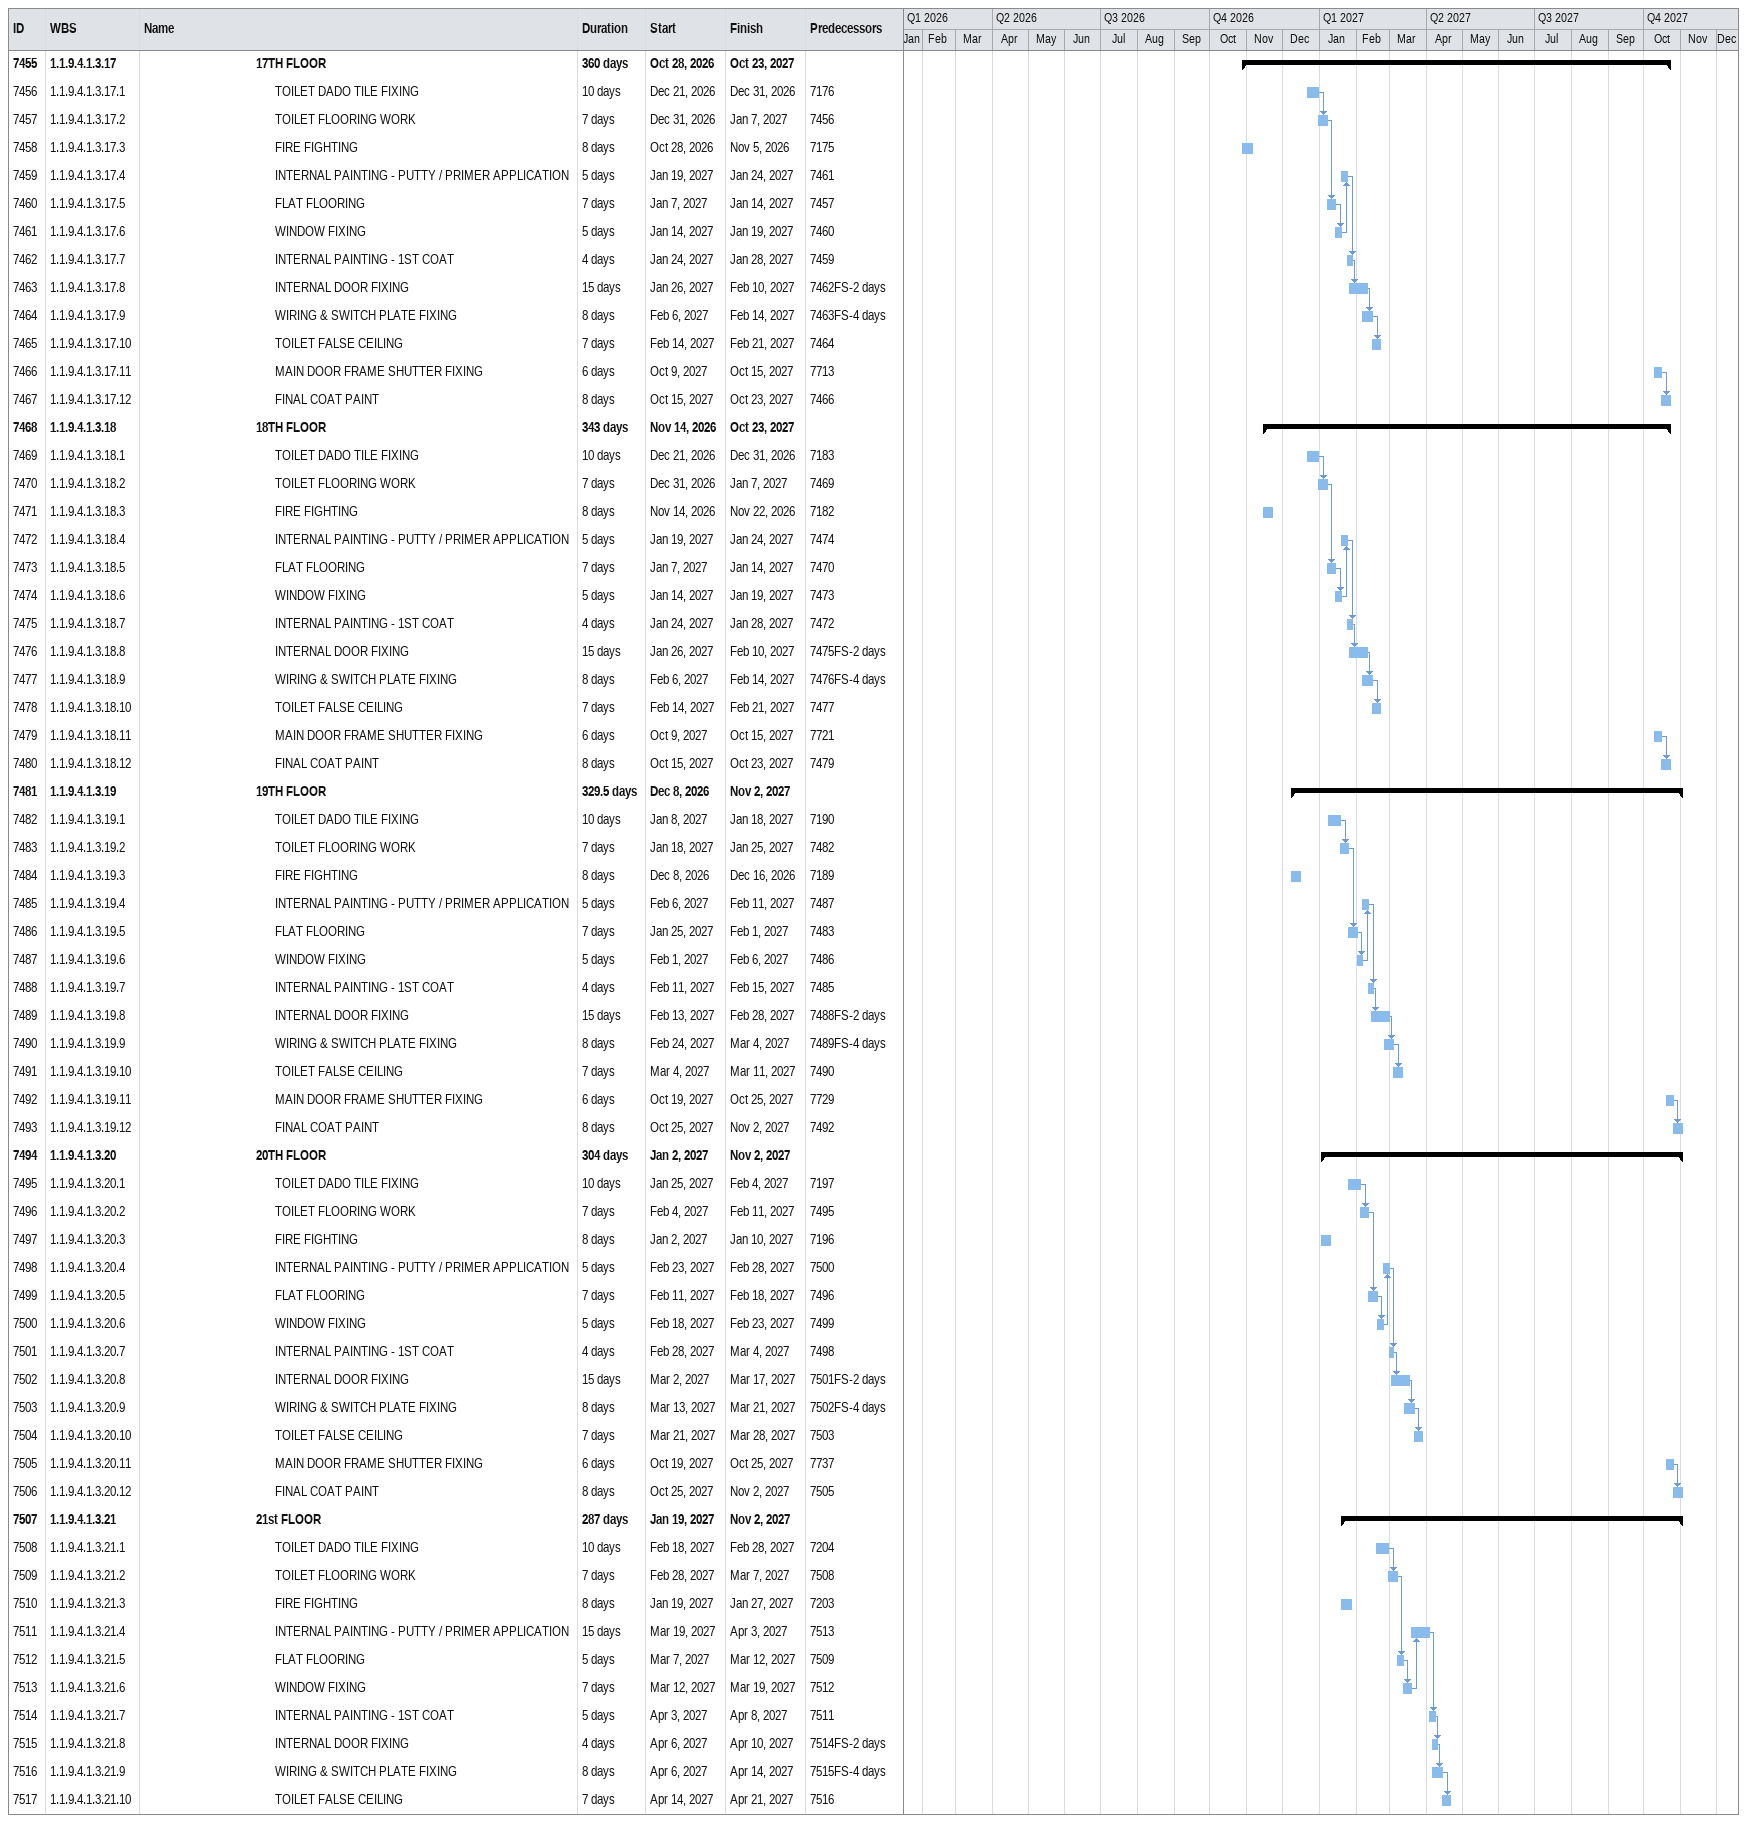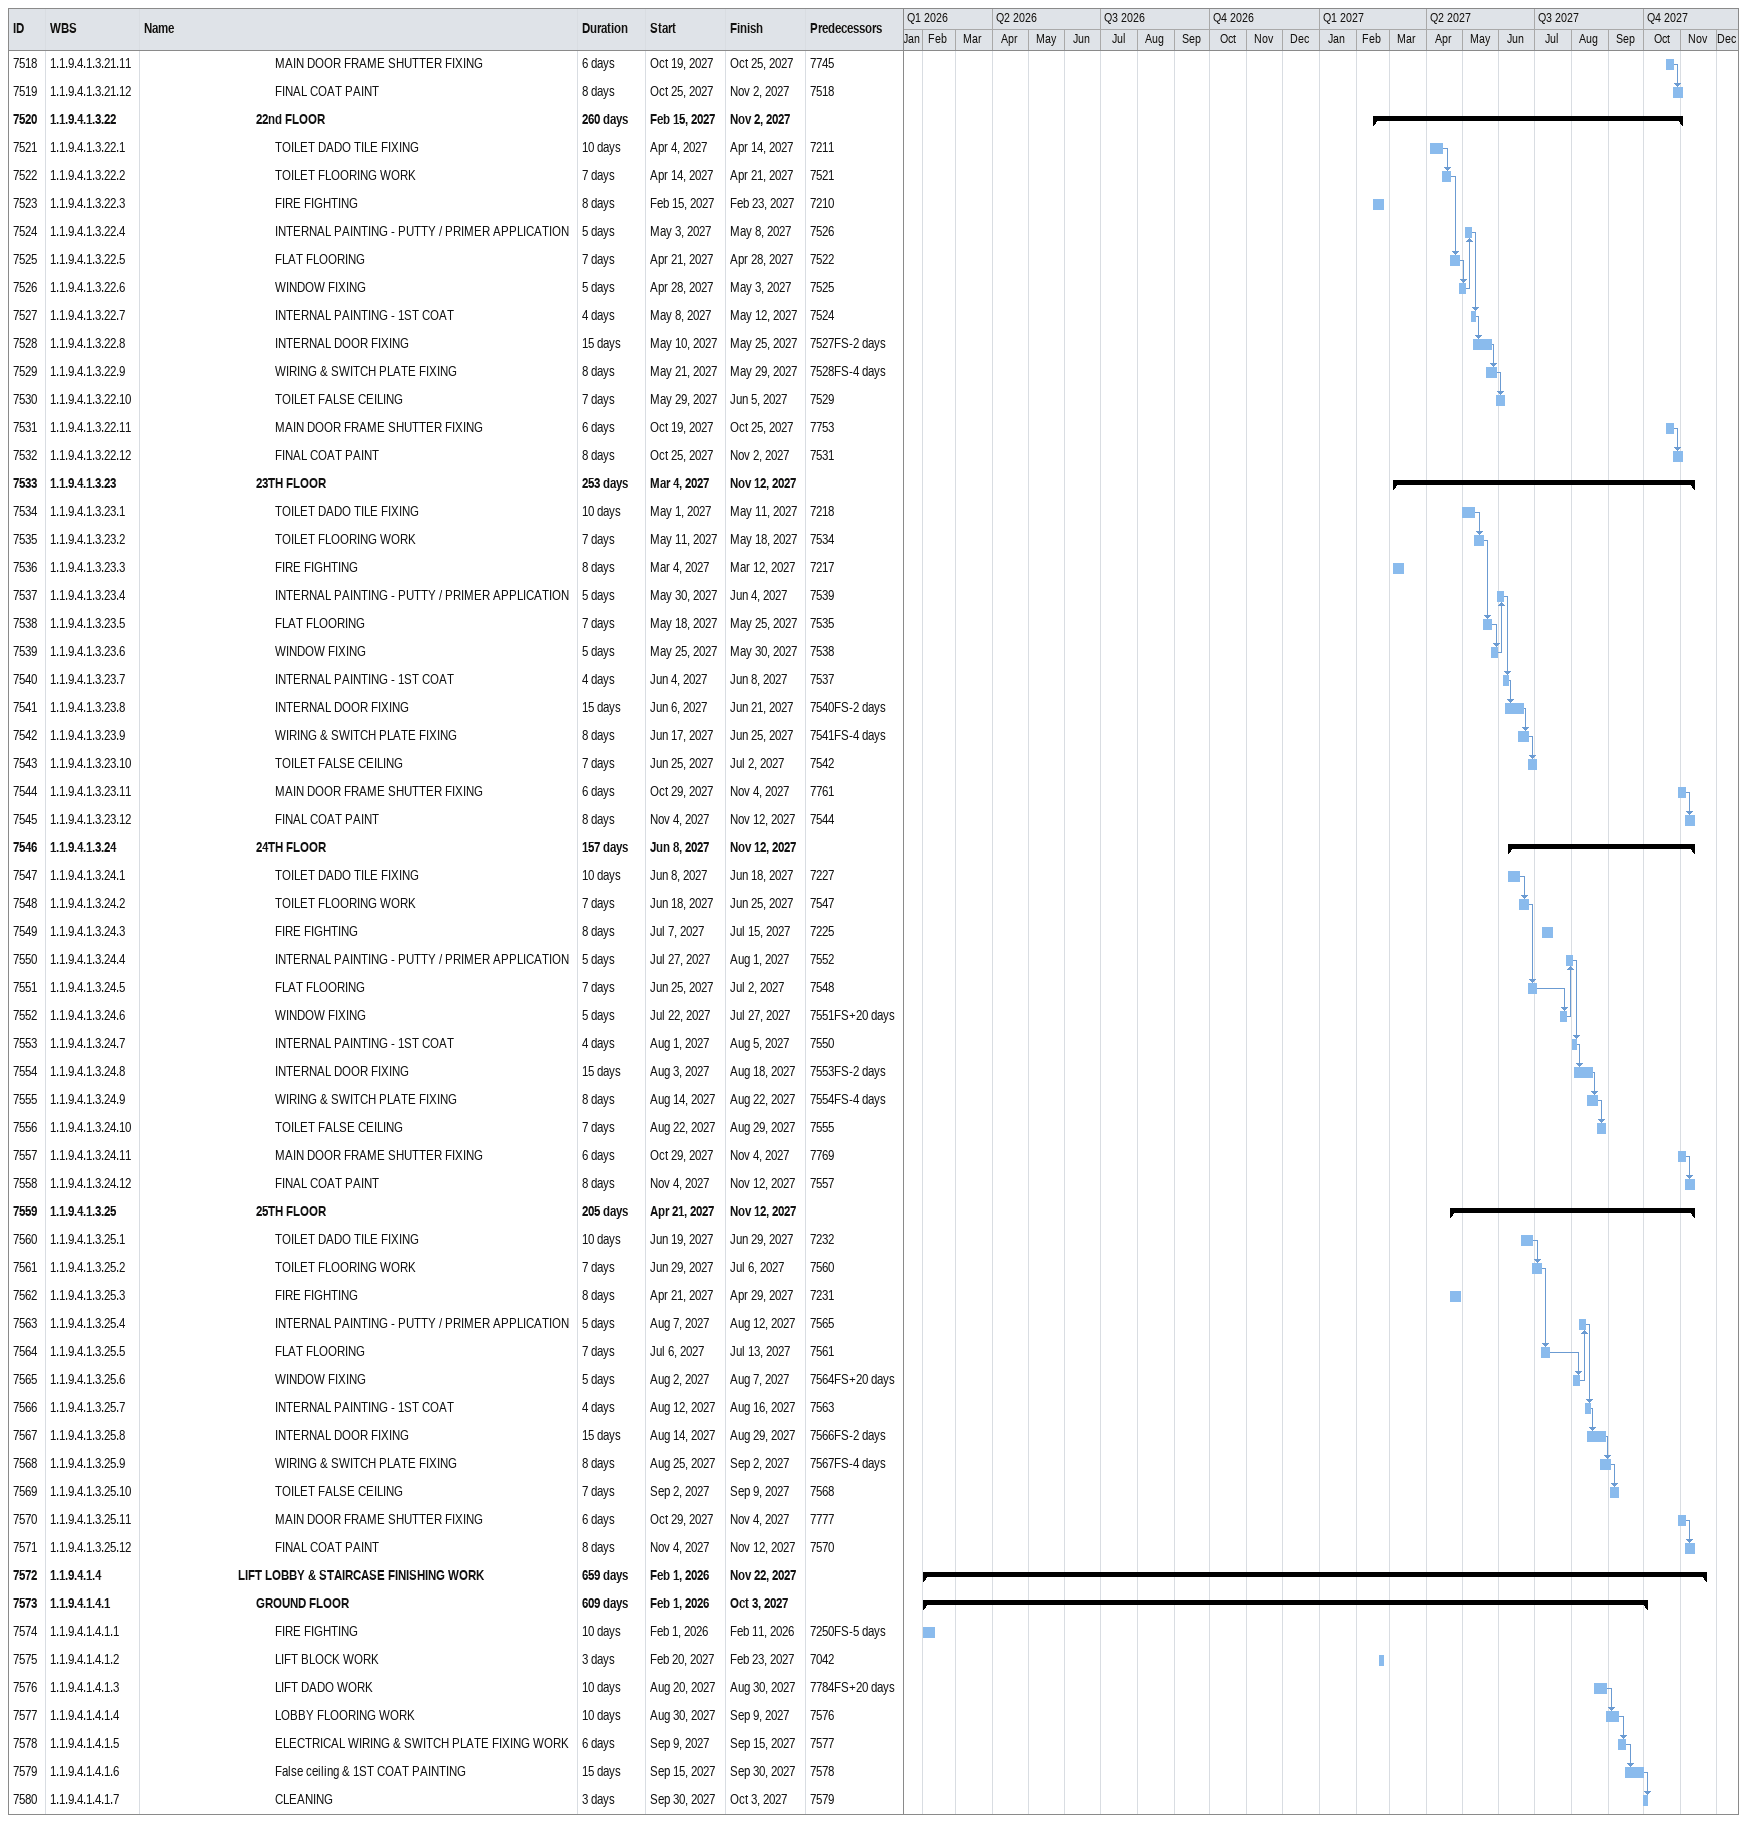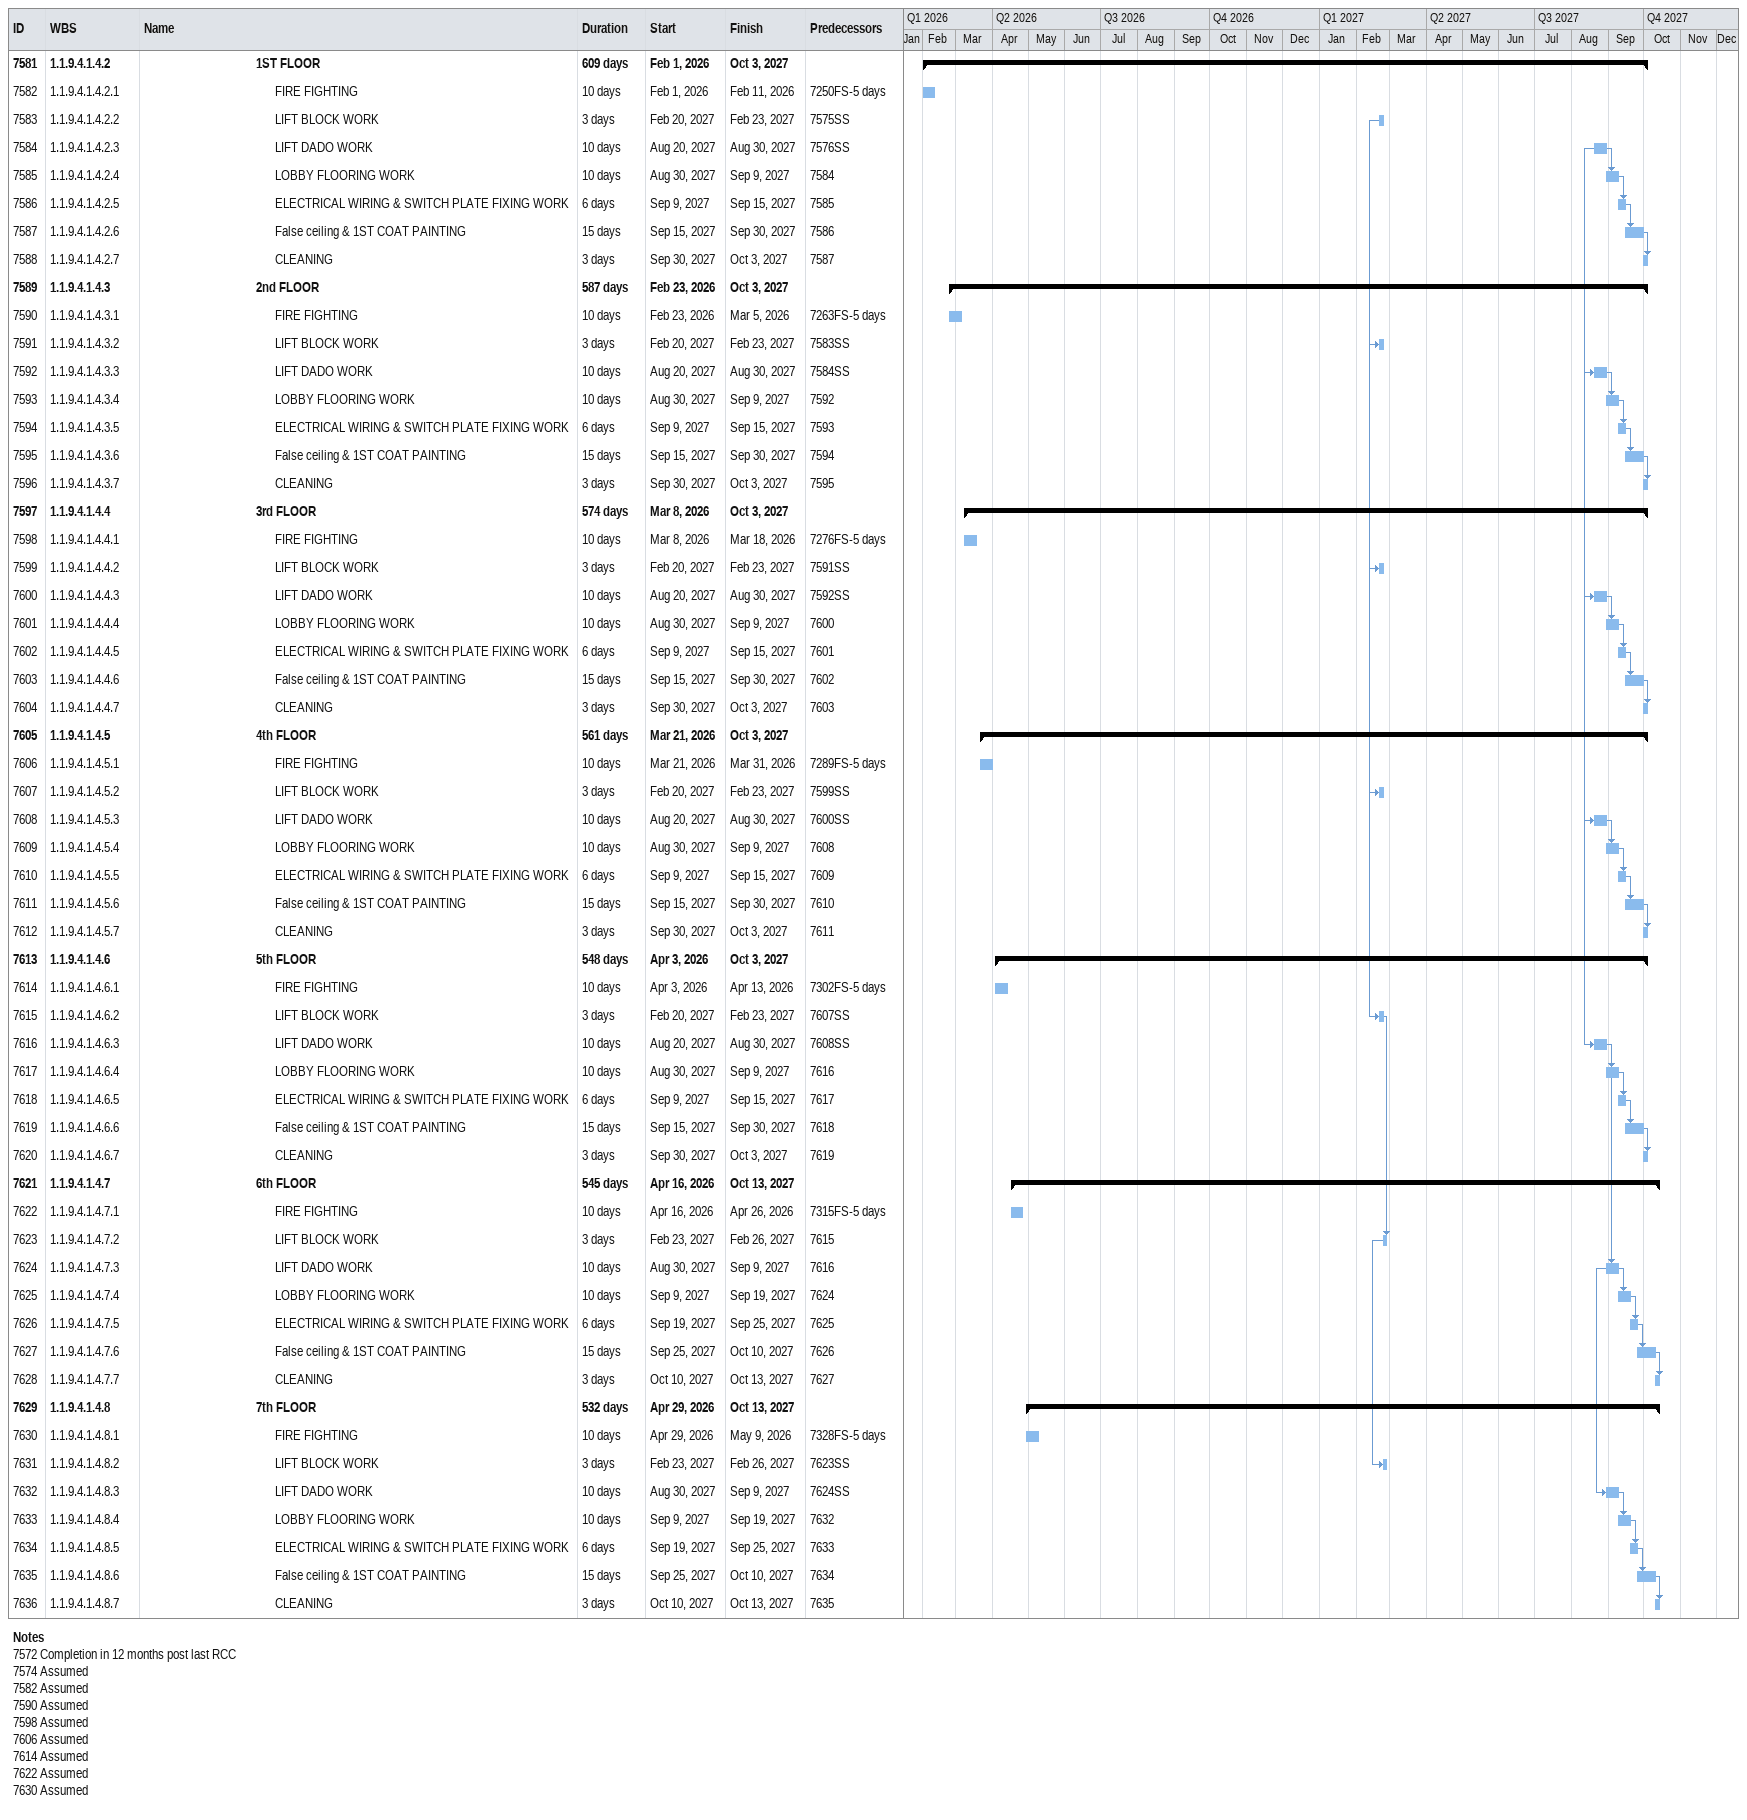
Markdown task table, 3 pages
| ID | WBS | Task | Duration | Start | Finish | Predecessors |
|---|---|---|---|---|---|---|
| 7455 | 1.1.9.4.1.3.17 | **17TH FLOOR** | 360d | 2026-10-28 | 2027-10-23 |  |
| 7456 | 1.1.9.4.1.3.17.1 | TOILET DADO TILE FIXING | 10d | 2026-12-21 | 2026-12-31 | 7176 |
| 7457 | 1.1.9.4.1.3.17.2 | TOILET FLOORING WORK | 7d | 2026-12-31 | 2027-01-07 | 7456 |
| 7458 | 1.1.9.4.1.3.17.3 | FIRE FIGHTING | 8d | 2026-10-28 | 2026-11-05 | 7175 |
| 7459 | 1.1.9.4.1.3.17.4 | INTERNAL PAINTING - PUTTY / PRIMER APPLICATION | 5d | 2027-01-19 | 2027-01-24 | 7461 |
| 7460 | 1.1.9.4.1.3.17.5 | FLAT FLOORING | 7d | 2027-01-07 | 2027-01-14 | 7457 |
| 7461 | 1.1.9.4.1.3.17.6 | WINDOW FIXING | 5d | 2027-01-14 | 2027-01-19 | 7460 |
| 7462 | 1.1.9.4.1.3.17.7 | INTERNAL PAINTING - 1ST COAT | 4d | 2027-01-24 | 2027-01-28 | 7459 |
| 7463 | 1.1.9.4.1.3.17.8 | INTERNAL DOOR FIXING | 15d | 2027-01-26 | 2027-02-10 | 7462FS-2d |
| 7464 | 1.1.9.4.1.3.17.9 | WIRING & SWITCH PLATE FIXING | 8d | 2027-02-06 | 2027-02-14 | 7463FS-4d |
| 7465 | 1.1.9.4.1.3.17.10 | TOILET FALSE CEILING | 7d | 2027-02-14 | 2027-02-21 | 7464 |
| 7466 | 1.1.9.4.1.3.17.11 | MAIN DOOR FRAME SHUTTER FIXING | 6d | 2027-10-09 | 2027-10-15 | 7713 |
| 7467 | 1.1.9.4.1.3.17.12 | FINAL COAT PAINT | 8d | 2027-10-15 | 2027-10-23 | 7466 |
| 7468 | 1.1.9.4.1.3.18 | **18TH FLOOR** | 343d | 2026-11-14 | 2027-10-23 |  |
| 7469 | 1.1.9.4.1.3.18.1 | TOILET DADO TILE FIXING | 10d | 2026-12-21 | 2026-12-31 | 7183 |
| 7470 | 1.1.9.4.1.3.18.2 | TOILET FLOORING WORK | 7d | 2026-12-31 | 2027-01-07 | 7469 |
| 7471 | 1.1.9.4.1.3.18.3 | FIRE FIGHTING | 8d | 2026-11-14 | 2026-11-22 | 7182 |
| 7472 | 1.1.9.4.1.3.18.4 | INTERNAL PAINTING - PUTTY / PRIMER APPLICATION | 5d | 2027-01-19 | 2027-01-24 | 7474 |
| 7473 | 1.1.9.4.1.3.18.5 | FLAT FLOORING | 7d | 2027-01-07 | 2027-01-14 | 7470 |
| 7474 | 1.1.9.4.1.3.18.6 | WINDOW FIXING | 5d | 2027-01-14 | 2027-01-19 | 7473 |
| 7475 | 1.1.9.4.1.3.18.7 | INTERNAL PAINTING - 1ST COAT | 4d | 2027-01-24 | 2027-01-28 | 7472 |
| 7476 | 1.1.9.4.1.3.18.8 | INTERNAL DOOR FIXING | 15d | 2027-01-26 | 2027-02-10 | 7475FS-2d |
| 7477 | 1.1.9.4.1.3.18.9 | WIRING & SWITCH PLATE FIXING | 8d | 2027-02-06 | 2027-02-14 | 7476FS-4d |
| 7478 | 1.1.9.4.1.3.18.10 | TOILET FALSE CEILING | 7d | 2027-02-14 | 2027-02-21 | 7477 |
| 7479 | 1.1.9.4.1.3.18.11 | MAIN DOOR FRAME SHUTTER FIXING | 6d | 2027-10-09 | 2027-10-15 | 7721 |
| 7480 | 1.1.9.4.1.3.18.12 | FINAL COAT PAINT | 8d | 2027-10-15 | 2027-10-23 | 7479 |
| 7481 | 1.1.9.4.1.3.19 | **19TH FLOOR** | 329.5d | 2026-12-08 | 2027-11-02 |  |
| 7482 | 1.1.9.4.1.3.19.1 | TOILET DADO TILE FIXING | 10d | 2027-01-08 | 2027-01-18 | 7190 |
| 7483 | 1.1.9.4.1.3.19.2 | TOILET FLOORING WORK | 7d | 2027-01-18 | 2027-01-25 | 7482 |
| 7484 | 1.1.9.4.1.3.19.3 | FIRE FIGHTING | 8d | 2026-12-08 | 2026-12-16 | 7189 |
| 7485 | 1.1.9.4.1.3.19.4 | INTERNAL PAINTING - PUTTY / PRIMER APPLICATION | 5d | 2027-02-06 | 2027-02-11 | 7487 |
| 7486 | 1.1.9.4.1.3.19.5 | FLAT FLOORING | 7d | 2027-01-25 | 2027-02-01 | 7483 |
| 7487 | 1.1.9.4.1.3.19.6 | WINDOW FIXING | 5d | 2027-02-01 | 2027-02-06 | 7486 |
| 7488 | 1.1.9.4.1.3.19.7 | INTERNAL PAINTING - 1ST COAT | 4d | 2027-02-11 | 2027-02-15 | 7485 |
| 7489 | 1.1.9.4.1.3.19.8 | INTERNAL DOOR FIXING | 15d | 2027-02-13 | 2027-02-28 | 7488FS-2d |
| 7490 | 1.1.9.4.1.3.19.9 | WIRING & SWITCH PLATE FIXING | 8d | 2027-02-24 | 2027-03-04 | 7489FS-4d |
| 7491 | 1.1.9.4.1.3.19.10 | TOILET FALSE CEILING | 7d | 2027-03-04 | 2027-03-11 | 7490 |
| 7492 | 1.1.9.4.1.3.19.11 | MAIN DOOR FRAME SHUTTER FIXING | 6d | 2027-10-19 | 2027-10-25 | 7729 |
| 7493 | 1.1.9.4.1.3.19.12 | FINAL COAT PAINT | 8d | 2027-10-25 | 2027-11-02 | 7492 |
| 7494 | 1.1.9.4.1.3.20 | **20TH FLOOR** | 304d | 2027-01-02 | 2027-11-02 |  |
| 7495 | 1.1.9.4.1.3.20.1 | TOILET DADO TILE FIXING | 10d | 2027-01-25 | 2027-02-04 | 7197 |
| 7496 | 1.1.9.4.1.3.20.2 | TOILET FLOORING WORK | 7d | 2027-02-04 | 2027-02-11 | 7495 |
| 7497 | 1.1.9.4.1.3.20.3 | FIRE FIGHTING | 8d | 2027-01-02 | 2027-01-10 | 7196 |
| 7498 | 1.1.9.4.1.3.20.4 | INTERNAL PAINTING - PUTTY / PRIMER APPLICATION | 5d | 2027-02-23 | 2027-02-28 | 7500 |
| 7499 | 1.1.9.4.1.3.20.5 | FLAT FLOORING | 7d | 2027-02-11 | 2027-02-18 | 7496 |
| 7500 | 1.1.9.4.1.3.20.6 | WINDOW FIXING | 5d | 2027-02-18 | 2027-02-23 | 7499 |
| 7501 | 1.1.9.4.1.3.20.7 | INTERNAL PAINTING - 1ST COAT | 4d | 2027-02-28 | 2027-03-04 | 7498 |
| 7502 | 1.1.9.4.1.3.20.8 | INTERNAL DOOR FIXING | 15d | 2027-03-02 | 2027-03-17 | 7501FS-2d |
| 7503 | 1.1.9.4.1.3.20.9 | WIRING & SWITCH PLATE FIXING | 8d | 2027-03-13 | 2027-03-21 | 7502FS-4d |
| 7504 | 1.1.9.4.1.3.20.10 | TOILET FALSE CEILING | 7d | 2027-03-21 | 2027-03-28 | 7503 |
| 7505 | 1.1.9.4.1.3.20.11 | MAIN DOOR FRAME SHUTTER FIXING | 6d | 2027-10-19 | 2027-10-25 | 7737 |
| 7506 | 1.1.9.4.1.3.20.12 | FINAL COAT PAINT | 8d | 2027-10-25 | 2027-11-02 | 7505 |
| 7507 | 1.1.9.4.1.3.21 | **21st FLOOR** | 287d | 2027-01-19 | 2027-11-02 |  |
| 7508 | 1.1.9.4.1.3.21.1 | TOILET DADO TILE FIXING | 10d | 2027-02-18 | 2027-02-28 | 7204 |
| 7509 | 1.1.9.4.1.3.21.2 | TOILET FLOORING WORK | 7d | 2027-02-28 | 2027-03-07 | 7508 |
| 7510 | 1.1.9.4.1.3.21.3 | FIRE FIGHTING | 8d | 2027-01-19 | 2027-01-27 | 7203 |
| 7511 | 1.1.9.4.1.3.21.4 | INTERNAL PAINTING - PUTTY / PRIMER APPLICATION | 15d | 2027-03-19 | 2027-04-03 | 7513 |
| 7512 | 1.1.9.4.1.3.21.5 | FLAT FLOORING | 5d | 2027-03-07 | 2027-03-12 | 7509 |
| 7513 | 1.1.9.4.1.3.21.6 | WINDOW FIXING | 7d | 2027-03-12 | 2027-03-19 | 7512 |
| 7514 | 1.1.9.4.1.3.21.7 | INTERNAL PAINTING - 1ST COAT | 5d | 2027-04-03 | 2027-04-08 | 7511 |
| 7515 | 1.1.9.4.1.3.21.8 | INTERNAL DOOR FIXING | 4d | 2027-04-06 | 2027-04-10 | 7514FS-2d |
| 7516 | 1.1.9.4.1.3.21.9 | WIRING & SWITCH PLATE FIXING | 8d | 2027-04-06 | 2027-04-14 | 7515FS-4d |
| 7517 | 1.1.9.4.1.3.21.10 | TOILET FALSE CEILING | 7d | 2027-04-14 | 2027-04-21 | 7516 |
| 7518 | 1.1.9.4.1.3.21.11 | MAIN DOOR FRAME SHUTTER FIXING | 6d | 2027-10-19 | 2027-10-25 | 7745 |
| 7519 | 1.1.9.4.1.3.21.12 | FINAL COAT PAINT | 8d | 2027-10-25 | 2027-11-02 | 7518 |
| 7520 | 1.1.9.4.1.3.22 | **22nd FLOOR** | 260d | 2027-02-15 | 2027-11-02 |  |
| 7521 | 1.1.9.4.1.3.22.1 | TOILET DADO TILE FIXING | 10d | 2027-04-04 | 2027-04-14 | 7211 |
| 7522 | 1.1.9.4.1.3.22.2 | TOILET FLOORING WORK | 7d | 2027-04-14 | 2027-04-21 | 7521 |
| 7523 | 1.1.9.4.1.3.22.3 | FIRE FIGHTING | 8d | 2027-02-15 | 2027-02-23 | 7210 |
| 7524 | 1.1.9.4.1.3.22.4 | INTERNAL PAINTING - PUTTY / PRIMER APPLICATION | 5d | 2027-05-03 | 2027-05-08 | 7526 |
| 7525 | 1.1.9.4.1.3.22.5 | FLAT FLOORING | 7d | 2027-04-21 | 2027-04-28 | 7522 |
| 7526 | 1.1.9.4.1.3.22.6 | WINDOW FIXING | 5d | 2027-04-28 | 2027-05-03 | 7525 |
| 7527 | 1.1.9.4.1.3.22.7 | INTERNAL PAINTING - 1ST COAT | 4d | 2027-05-08 | 2027-05-12 | 7524 |
| 7528 | 1.1.9.4.1.3.22.8 | INTERNAL DOOR FIXING | 15d | 2027-05-10 | 2027-05-25 | 7527FS-2d |
| 7529 | 1.1.9.4.1.3.22.9 | WIRING & SWITCH PLATE FIXING | 8d | 2027-05-21 | 2027-05-29 | 7528FS-4d |
| 7530 | 1.1.9.4.1.3.22.10 | TOILET FALSE CEILING | 7d | 2027-05-29 | 2027-06-05 | 7529 |
| 7531 | 1.1.9.4.1.3.22.11 | MAIN DOOR FRAME SHUTTER FIXING | 6d | 2027-10-19 | 2027-10-25 | 7753 |
| 7532 | 1.1.9.4.1.3.22.12 | FINAL COAT PAINT | 8d | 2027-10-25 | 2027-11-02 | 7531 |
| 7533 | 1.1.9.4.1.3.23 | **23TH FLOOR** | 253d | 2027-03-04 | 2027-11-12 |  |
| 7534 | 1.1.9.4.1.3.23.1 | TOILET DADO TILE FIXING | 10d | 2027-05-01 | 2027-05-11 | 7218 |
| 7535 | 1.1.9.4.1.3.23.2 | TOILET FLOORING WORK | 7d | 2027-05-11 | 2027-05-18 | 7534 |
| 7536 | 1.1.9.4.1.3.23.3 | FIRE FIGHTING | 8d | 2027-03-04 | 2027-03-12 | 7217 |
| 7537 | 1.1.9.4.1.3.23.4 | INTERNAL PAINTING - PUTTY / PRIMER APPLICATION | 5d | 2027-05-30 | 2027-06-04 | 7539 |
| 7538 | 1.1.9.4.1.3.23.5 | FLAT FLOORING | 7d | 2027-05-18 | 2027-05-25 | 7535 |
| 7539 | 1.1.9.4.1.3.23.6 | WINDOW FIXING | 5d | 2027-05-25 | 2027-05-30 | 7538 |
| 7540 | 1.1.9.4.1.3.23.7 | INTERNAL PAINTING - 1ST COAT | 4d | 2027-06-04 | 2027-06-08 | 7537 |
| 7541 | 1.1.9.4.1.3.23.8 | INTERNAL DOOR FIXING | 15d | 2027-06-06 | 2027-06-21 | 7540FS-2d |
| 7542 | 1.1.9.4.1.3.23.9 | WIRING & SWITCH PLATE FIXING | 8d | 2027-06-17 | 2027-06-25 | 7541FS-4d |
| 7543 | 1.1.9.4.1.3.23.10 | TOILET FALSE CEILING | 7d | 2027-06-25 | 2027-07-02 | 7542 |
| 7544 | 1.1.9.4.1.3.23.11 | MAIN DOOR FRAME SHUTTER FIXING | 6d | 2027-10-29 | 2027-11-04 | 7761 |
| 7545 | 1.1.9.4.1.3.23.12 | FINAL COAT PAINT | 8d | 2027-11-04 | 2027-11-12 | 7544 |
| 7546 | 1.1.9.4.1.3.24 | **24TH FLOOR** | 157d | 2027-06-08 | 2027-11-12 |  |
| 7547 | 1.1.9.4.1.3.24.1 | TOILET DADO TILE FIXING | 10d | 2027-06-08 | 2027-06-18 | 7227 |
| 7548 | 1.1.9.4.1.3.24.2 | TOILET FLOORING WORK | 7d | 2027-06-18 | 2027-06-25 | 7547 |
| 7549 | 1.1.9.4.1.3.24.3 | FIRE FIGHTING | 8d | 2027-07-07 | 2027-07-15 | 7225 |
| 7550 | 1.1.9.4.1.3.24.4 | INTERNAL PAINTING - PUTTY / PRIMER APPLICATION | 5d | 2027-07-27 | 2027-08-01 | 7552 |
| 7551 | 1.1.9.4.1.3.24.5 | FLAT FLOORING | 7d | 2027-06-25 | 2027-07-02 | 7548 |
| 7552 | 1.1.9.4.1.3.24.6 | WINDOW FIXING | 5d | 2027-07-22 | 2027-07-27 | 7551FS+20d |
| 7553 | 1.1.9.4.1.3.24.7 | INTERNAL PAINTING - 1ST COAT | 4d | 2027-08-01 | 2027-08-05 | 7550 |
| 7554 | 1.1.9.4.1.3.24.8 | INTERNAL DOOR FIXING | 15d | 2027-08-03 | 2027-08-18 | 7553FS-2d |
| 7555 | 1.1.9.4.1.3.24.9 | WIRING & SWITCH PLATE FIXING | 8d | 2027-08-14 | 2027-08-22 | 7554FS-4d |
| 7556 | 1.1.9.4.1.3.24.10 | TOILET FALSE CEILING | 7d | 2027-08-22 | 2027-08-29 | 7555 |
| 7557 | 1.1.9.4.1.3.24.11 | MAIN DOOR FRAME SHUTTER FIXING | 6d | 2027-10-29 | 2027-11-04 | 7769 |
| 7558 | 1.1.9.4.1.3.24.12 | FINAL COAT PAINT | 8d | 2027-11-04 | 2027-11-12 | 7557 |
| 7559 | 1.1.9.4.1.3.25 | **25TH FLOOR** | 205d | 2027-04-21 | 2027-11-12 |  |
| 7560 | 1.1.9.4.1.3.25.1 | TOILET DADO TILE FIXING | 10d | 2027-06-19 | 2027-06-29 | 7232 |
| 7561 | 1.1.9.4.1.3.25.2 | TOILET FLOORING WORK | 7d | 2027-06-29 | 2027-07-06 | 7560 |
| 7562 | 1.1.9.4.1.3.25.3 | FIRE FIGHTING | 8d | 2027-04-21 | 2027-04-29 | 7231 |
| 7563 | 1.1.9.4.1.3.25.4 | INTERNAL PAINTING - PUTTY / PRIMER APPLICATION | 5d | 2027-08-07 | 2027-08-12 | 7565 |
| 7564 | 1.1.9.4.1.3.25.5 | FLAT FLOORING | 7d | 2027-07-06 | 2027-07-13 | 7561 |
| 7565 | 1.1.9.4.1.3.25.6 | WINDOW FIXING | 5d | 2027-08-02 | 2027-08-07 | 7564FS+20d |
| 7566 | 1.1.9.4.1.3.25.7 | INTERNAL PAINTING - 1ST COAT | 4d | 2027-08-12 | 2027-08-16 | 7563 |
| 7567 | 1.1.9.4.1.3.25.8 | INTERNAL DOOR FIXING | 15d | 2027-08-14 | 2027-08-29 | 7566FS-2d |
| 7568 | 1.1.9.4.1.3.25.9 | WIRING & SWITCH PLATE FIXING | 8d | 2027-08-25 | 2027-09-02 | 7567FS-4d |
| 7569 | 1.1.9.4.1.3.25.10 | TOILET FALSE CEILING | 7d | 2027-09-02 | 2027-09-09 | 7568 |
| 7570 | 1.1.9.4.1.3.25.11 | MAIN DOOR FRAME SHUTTER FIXING | 6d | 2027-10-29 | 2027-11-04 | 7777 |
| 7571 | 1.1.9.4.1.3.25.12 | FINAL COAT PAINT | 8d | 2027-11-04 | 2027-11-12 | 7570 |
| 7572 | 1.1.9.4.1.4 | **LIFT LOBBY & STAIRCASE FINISHING WORK** | 659d | 2026-02-01 | 2027-11-22 |  |
| 7573 | 1.1.9.4.1.4.1 | **GROUND FLOOR** | 609d | 2026-02-01 | 2027-10-03 |  |
| 7574 | 1.1.9.4.1.4.1.1 | FIRE FIGHTING | 10d | 2026-02-01 | 2026-02-11 | 7250FS-5d |
| 7575 | 1.1.9.4.1.4.1.2 | LIFT BLOCK WORK | 3d | 2027-02-20 | 2027-02-23 | 7042 |
| 7576 | 1.1.9.4.1.4.1.3 | LIFT DADO WORK | 10d | 2027-08-20 | 2027-08-30 | 7784FS+20d |
| 7577 | 1.1.9.4.1.4.1.4 | LOBBY FLOORING WORK | 10d | 2027-08-30 | 2027-09-09 | 7576 |
| 7578 | 1.1.9.4.1.4.1.5 | ELECTRICAL WIRING & SWITCH PLATE FIXING WORK | 6d | 2027-09-09 | 2027-09-15 | 7577 |
| 7579 | 1.1.9.4.1.4.1.6 | False ceiling & 1ST COAT PAINTING | 15d | 2027-09-15 | 2027-09-30 | 7578 |
| 7580 | 1.1.9.4.1.4.1.7 | CLEANING | 3d | 2027-09-30 | 2027-10-03 | 7579 |
| 7581 | 1.1.9.4.1.4.2 | **1ST FLOOR** | 609d | 2026-02-01 | 2027-10-03 |  |
| 7582 | 1.1.9.4.1.4.2.1 | FIRE FIGHTING | 10d | 2026-02-01 | 2026-02-11 | 7250FS-5d |
| 7583 | 1.1.9.4.1.4.2.2 | LIFT BLOCK WORK | 3d | 2027-02-20 | 2027-02-23 | 7575SS |
| 7584 | 1.1.9.4.1.4.2.3 | LIFT DADO WORK | 10d | 2027-08-20 | 2027-08-30 | 7576SS |
| 7585 | 1.1.9.4.1.4.2.4 | LOBBY FLOORING WORK | 10d | 2027-08-30 | 2027-09-09 | 7584 |
| 7586 | 1.1.9.4.1.4.2.5 | ELECTRICAL WIRING & SWITCH PLATE FIXING WORK | 6d | 2027-09-09 | 2027-09-15 | 7585 |
| 7587 | 1.1.9.4.1.4.2.6 | False ceiling & 1ST COAT PAINTING | 15d | 2027-09-15 | 2027-09-30 | 7586 |
| 7588 | 1.1.9.4.1.4.2.7 | CLEANING | 3d | 2027-09-30 | 2027-10-03 | 7587 |
| 7589 | 1.1.9.4.1.4.3 | **2nd FLOOR** | 587d | 2026-02-23 | 2027-10-03 |  |
| 7590 | 1.1.9.4.1.4.3.1 | FIRE FIGHTING | 10d | 2026-02-23 | 2026-03-05 | 7263FS-5d |
| 7591 | 1.1.9.4.1.4.3.2 | LIFT BLOCK WORK | 3d | 2027-02-20 | 2027-02-23 | 7583SS |
| 7592 | 1.1.9.4.1.4.3.3 | LIFT DADO WORK | 10d | 2027-08-20 | 2027-08-30 | 7584SS |
| 7593 | 1.1.9.4.1.4.3.4 | LOBBY FLOORING WORK | 10d | 2027-08-30 | 2027-09-09 | 7592 |
| 7594 | 1.1.9.4.1.4.3.5 | ELECTRICAL WIRING & SWITCH PLATE FIXING WORK | 6d | 2027-09-09 | 2027-09-15 | 7593 |
| 7595 | 1.1.9.4.1.4.3.6 | False ceiling & 1ST COAT PAINTING | 15d | 2027-09-15 | 2027-09-30 | 7594 |
| 7596 | 1.1.9.4.1.4.3.7 | CLEANING | 3d | 2027-09-30 | 2027-10-03 | 7595 |
| 7597 | 1.1.9.4.1.4.4 | **3rd FLOOR** | 574d | 2026-03-08 | 2027-10-03 |  |
| 7598 | 1.1.9.4.1.4.4.1 | FIRE FIGHTING | 10d | 2026-03-08 | 2026-03-18 | 7276FS-5d |
| 7599 | 1.1.9.4.1.4.4.2 | LIFT BLOCK WORK | 3d | 2027-02-20 | 2027-02-23 | 7591SS |
| 7600 | 1.1.9.4.1.4.4.3 | LIFT DADO WORK | 10d | 2027-08-20 | 2027-08-30 | 7592SS |
| 7601 | 1.1.9.4.1.4.4.4 | LOBBY FLOORING WORK | 10d | 2027-08-30 | 2027-09-09 | 7600 |
| 7602 | 1.1.9.4.1.4.4.5 | ELECTRICAL WIRING & SWITCH PLATE FIXING WORK | 6d | 2027-09-09 | 2027-09-15 | 7601 |
| 7603 | 1.1.9.4.1.4.4.6 | False ceiling & 1ST COAT PAINTING | 15d | 2027-09-15 | 2027-09-30 | 7602 |
| 7604 | 1.1.9.4.1.4.4.7 | CLEANING | 3d | 2027-09-30 | 2027-10-03 | 7603 |
| 7605 | 1.1.9.4.1.4.5 | **4th FLOOR** | 561d | 2026-03-21 | 2027-10-03 |  |
| 7606 | 1.1.9.4.1.4.5.1 | FIRE FIGHTING | 10d | 2026-03-21 | 2026-03-31 | 7289FS-5d |
| 7607 | 1.1.9.4.1.4.5.2 | LIFT BLOCK WORK | 3d | 2027-02-20 | 2027-02-23 | 7599SS |
| 7608 | 1.1.9.4.1.4.5.3 | LIFT DADO WORK | 10d | 2027-08-20 | 2027-08-30 | 7600SS |
| 7609 | 1.1.9.4.1.4.5.4 | LOBBY FLOORING WORK | 10d | 2027-08-30 | 2027-09-09 | 7608 |
| 7610 | 1.1.9.4.1.4.5.5 | ELECTRICAL WIRING & SWITCH PLATE FIXING WORK | 6d | 2027-09-09 | 2027-09-15 | 7609 |
| 7611 | 1.1.9.4.1.4.5.6 | False ceiling & 1ST COAT PAINTING | 15d | 2027-09-15 | 2027-09-30 | 7610 |
| 7612 | 1.1.9.4.1.4.5.7 | CLEANING | 3d | 2027-09-30 | 2027-10-03 | 7611 |
| 7613 | 1.1.9.4.1.4.6 | **5th FLOOR** | 548d | 2026-04-03 | 2027-10-03 |  |
| 7614 | 1.1.9.4.1.4.6.1 | FIRE FIGHTING | 10d | 2026-04-03 | 2026-04-13 | 7302FS-5d |
| 7615 | 1.1.9.4.1.4.6.2 | LIFT BLOCK WORK | 3d | 2027-02-20 | 2027-02-23 | 7607SS |
| 7616 | 1.1.9.4.1.4.6.3 | LIFT DADO WORK | 10d | 2027-08-20 | 2027-08-30 | 7608SS |
| 7617 | 1.1.9.4.1.4.6.4 | LOBBY FLOORING WORK | 10d | 2027-08-30 | 2027-09-09 | 7616 |
| 7618 | 1.1.9.4.1.4.6.5 | ELECTRICAL WIRING & SWITCH PLATE FIXING WORK | 6d | 2027-09-09 | 2027-09-15 | 7617 |
| 7619 | 1.1.9.4.1.4.6.6 | False ceiling & 1ST COAT PAINTING | 15d | 2027-09-15 | 2027-09-30 | 7618 |
| 7620 | 1.1.9.4.1.4.6.7 | CLEANING | 3d | 2027-09-30 | 2027-10-03 | 7619 |
| 7621 | 1.1.9.4.1.4.7 | **6th FLOOR** | 545d | 2026-04-16 | 2027-10-13 |  |
| 7622 | 1.1.9.4.1.4.7.1 | FIRE FIGHTING | 10d | 2026-04-16 | 2026-04-26 | 7315FS-5d |
| 7623 | 1.1.9.4.1.4.7.2 | LIFT BLOCK WORK | 3d | 2027-02-23 | 2027-02-26 | 7615 |
| 7624 | 1.1.9.4.1.4.7.3 | LIFT DADO WORK | 10d | 2027-08-30 | 2027-09-09 | 7616 |
| 7625 | 1.1.9.4.1.4.7.4 | LOBBY FLOORING WORK | 10d | 2027-09-09 | 2027-09-19 | 7624 |
| 7626 | 1.1.9.4.1.4.7.5 | ELECTRICAL WIRING & SWITCH PLATE FIXING WORK | 6d | 2027-09-19 | 2027-09-25 | 7625 |
| 7627 | 1.1.9.4.1.4.7.6 | False ceiling & 1ST COAT PAINTING | 15d | 2027-09-25 | 2027-10-10 | 7626 |
| 7628 | 1.1.9.4.1.4.7.7 | CLEANING | 3d | 2027-10-10 | 2027-10-13 | 7627 |
| 7629 | 1.1.9.4.1.4.8 | **7th FLOOR** | 532d | 2026-04-29 | 2027-10-13 |  |
| 7630 | 1.1.9.4.1.4.8.1 | FIRE FIGHTING | 10d | 2026-04-29 | 2026-05-09 | 7328FS-5d |
| 7631 | 1.1.9.4.1.4.8.2 | LIFT BLOCK WORK | 3d | 2027-02-23 | 2027-02-26 | 7623SS |
| 7632 | 1.1.9.4.1.4.8.3 | LIFT DADO WORK | 10d | 2027-08-30 | 2027-09-09 | 7624SS |
| 7633 | 1.1.9.4.1.4.8.4 | LOBBY FLOORING WORK | 10d | 2027-09-09 | 2027-09-19 | 7632 |
| 7634 | 1.1.9.4.1.4.8.5 | ELECTRICAL WIRING & SWITCH PLATE FIXING WORK | 6d | 2027-09-19 | 2027-09-25 | 7633 |
| 7635 | 1.1.9.4.1.4.8.6 | False ceiling & 1ST COAT PAINTING | 15d | 2027-09-25 | 2027-10-10 | 7634 |
| 7636 | 1.1.9.4.1.4.8.7 | CLEANING | 3d | 2027-10-10 | 2027-10-13 | 7635 |

Notes
- 7572: Completion in 12 months post last RCC
- 7574: Assumed
- 7582: Assumed
- 7590: Assumed
- 7598: Assumed
- 7606: Assumed
- 7614: Assumed
- 7622: Assumed
- 7630: Assumed
